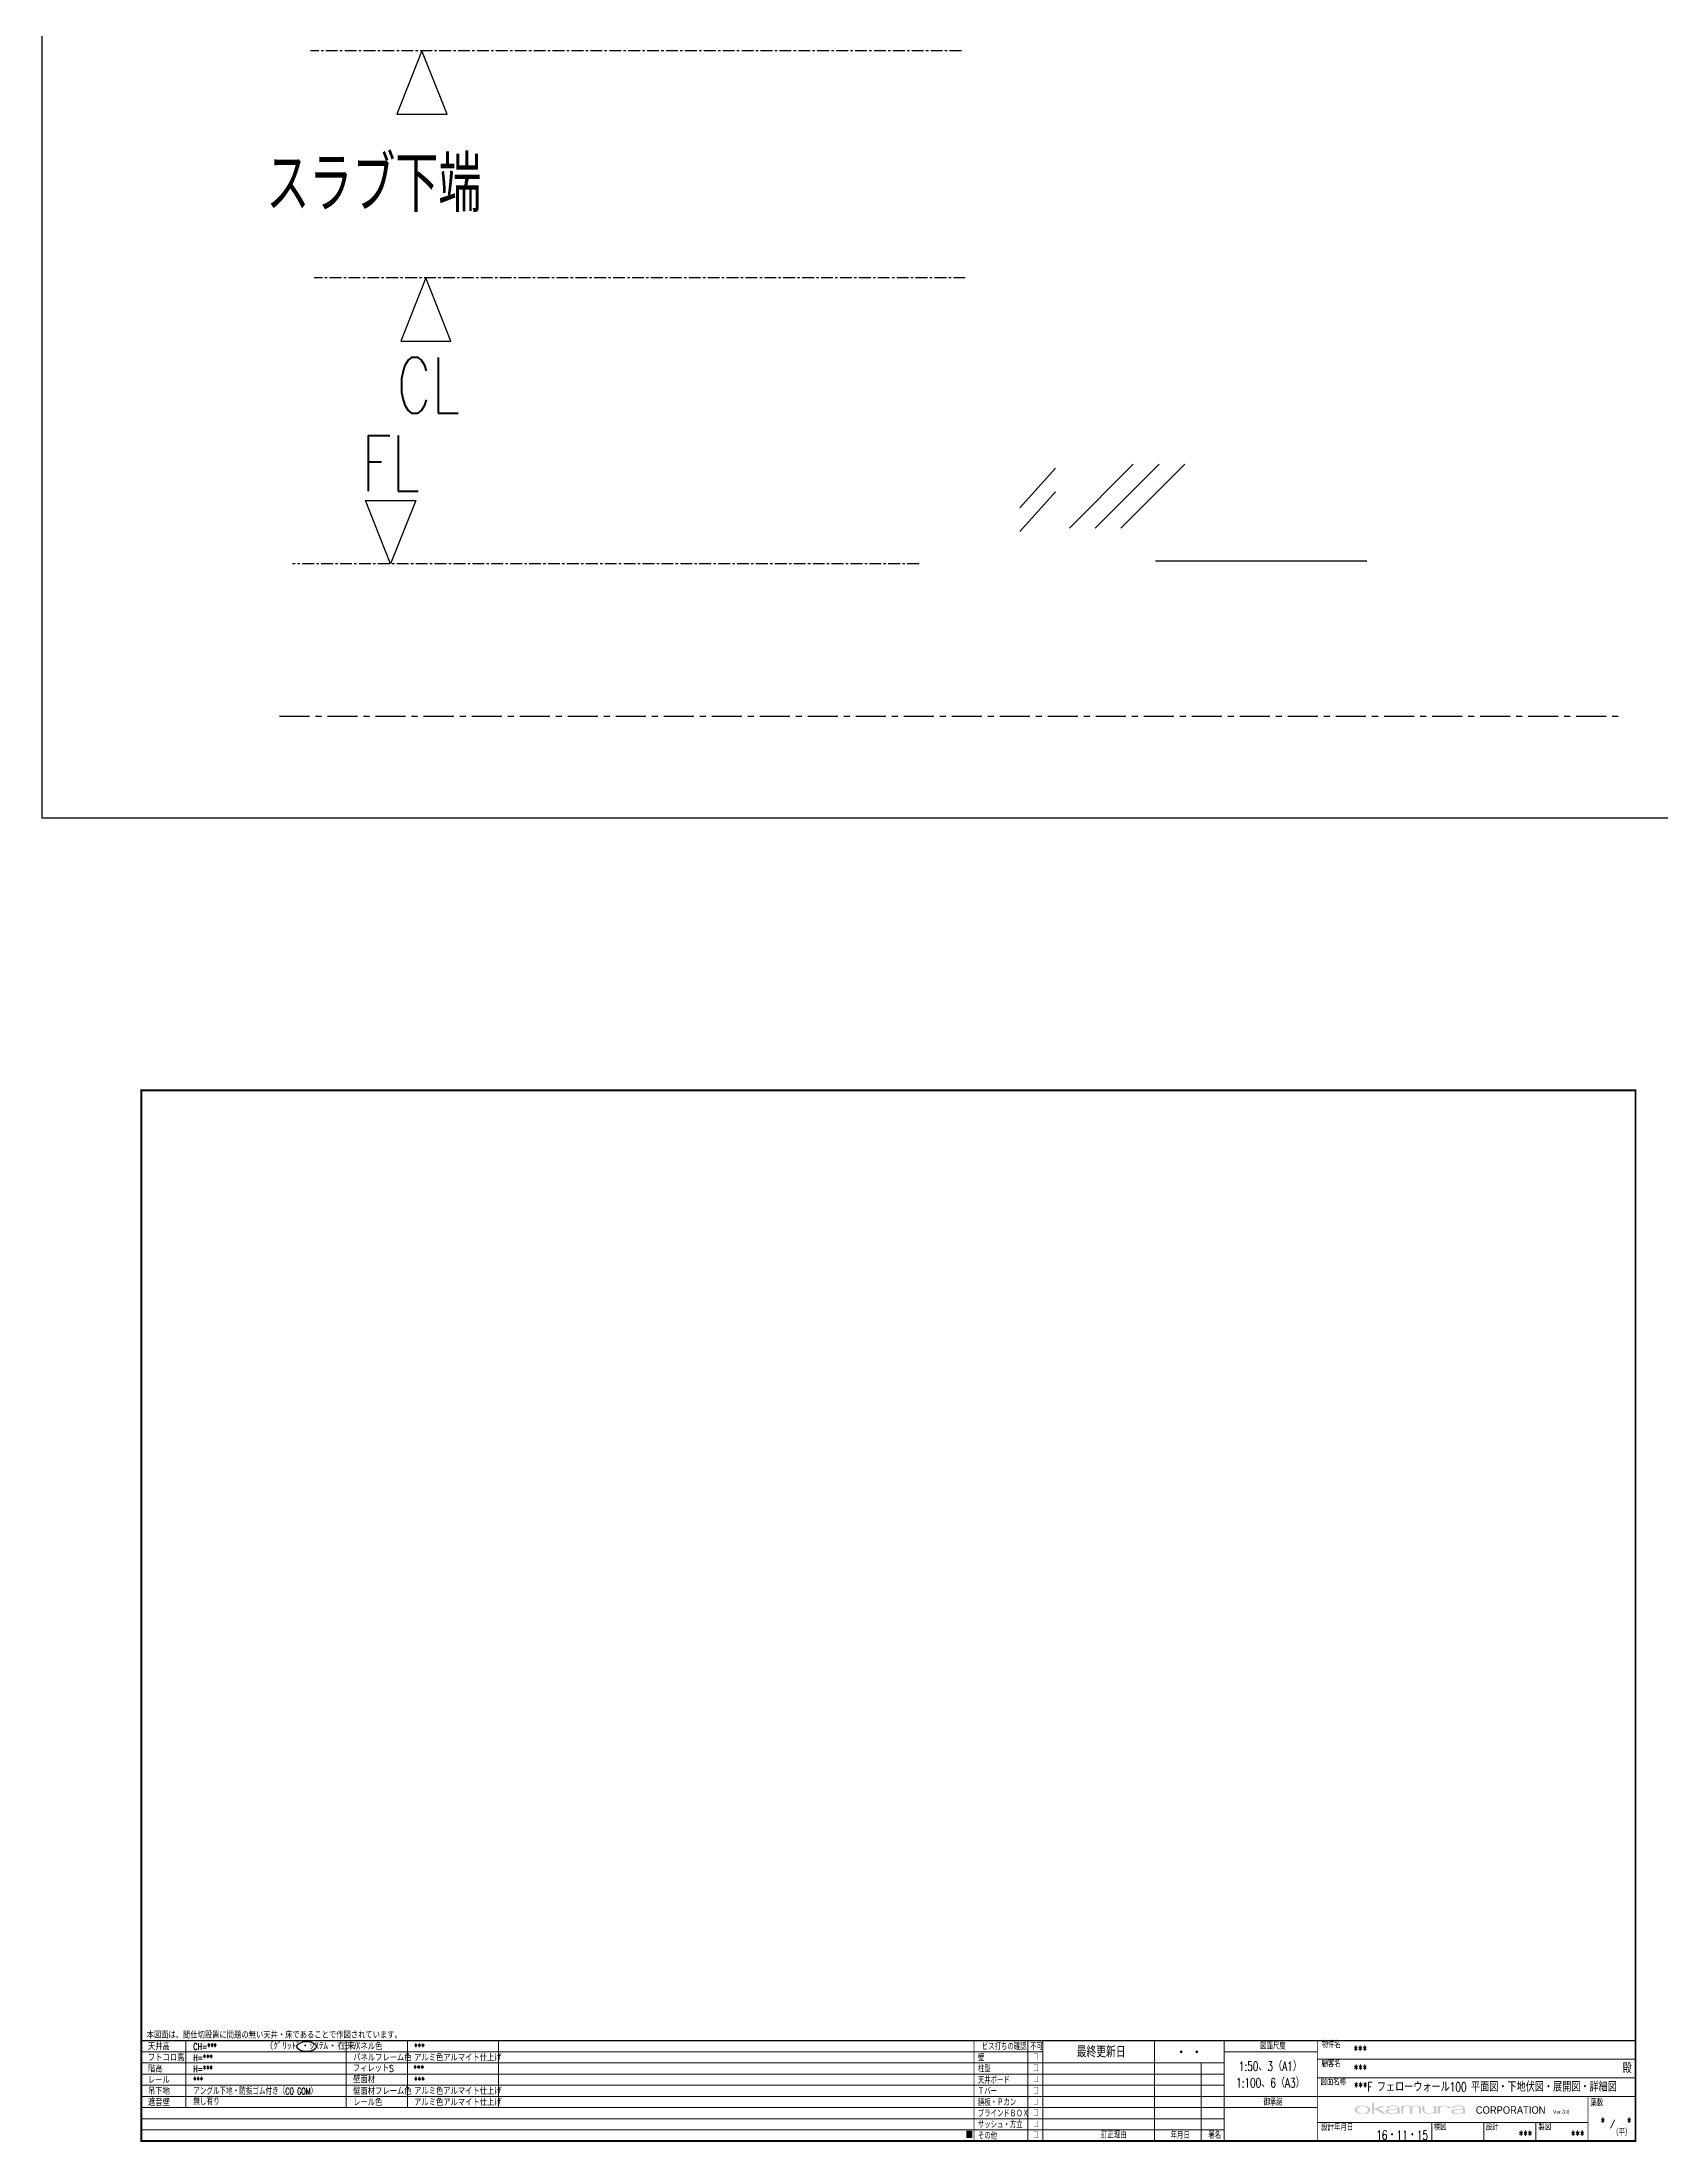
# Model space of a CAD drawing. Header units: inches. Extents: x 107967 to 757940, y -1505 to 368711.
# Drawn here: x 107967 to 151499, y 86237 to 142697 of the extents above; entities that cross this region are included whole.
import ezdxf
from ezdxf.enums import TextEntityAlignment as Align

# ---------------------------------------------------------------- set-up
doc = ezdxf.new("R2010")
doc.units = ezdxf.units.IN
doc.header["$MEASUREMENT"] = 0
doc.linetypes.add('CENTER', pattern=[50.8, 31.75, -6.35, 6.35, -6.35])
for name, color, linetype in [('_P11_文字', 3, 'Continuous'), ('_P11_製品寸法', 9, 'Continuous'), ('_図面補足', 3, 'Continuous'), ('_基準', 1, 'CENTER'), ('_文字', 3, 'Continuous'), ('_製品芯線', 1, 'CENTER'), ('_躯体', 8, 'Continuous')]:
    doc.layers.add(name, color=color, linetype=linetype)
doc.layers.add('_図面枠', color=7, linetype='Continuous', lineweight=0)
doc.styles.add('OKAMURA', font='simplex8.shx', dxfattribs={"width": 0.7, "bigfont": 'BIGFONT.shx'})
doc.styles.get("Standard").update_dxf_attribs({"font": 'arial.ttf'})

# ---------------------------------------------------------------- blocks, each defined once
blk = doc.blocks.new('PARTITION_FLOOR')
for p, q in [((102.6, 171.9), (-69.3, 0)), ((171.9, 171.9), (0, 0)), ((241.3, 171.9), (69.3, 0))]:
    blk.add_line(p, q)
blk = doc.blocks.new('*U194')
blk.add_line((0, 0), (5682, 0))
blk = doc.blocks.new('LINE_FLOOR')
at = {"layer": '_P11_文字'}
blk.add_lwpolyline([(-1420, 0), (-1487.4, 170), (-1352.6, 170)], close=True, dxfattribs=at)
at = {"layer": '_P11_製品寸法', "color": 1, "linetype": 'CENTER'}
blk.add_line((0, 0), (-1683.7, 0), dxfattribs=at)
at = {"layer": '_P11_文字', "lineweight": 13, "style": 'OKAMURA', "width": 0.7}
blk.add_text('FL', height=150, dxfattribs=at).set_placement((-1420, 270), align=Align.MIDDLE)
blk = doc.blocks.new('LINE_CEILING')
at = {"layer": '_P11_文字'}
blk.add_lwpolyline([(-1449.6, 0), (-1517, -170), (-1382.2, -170)], close=True, dxfattribs=at)
at = {"layer": '_基準'}
blk.add_line((0, 0), (-1749.6, 0), dxfattribs=at)
at = {"layer": '_P11_文字', "lineweight": 13, "style": 'OKAMURA', "width": 0.7}
blk.add_text('CL', height=150, dxfattribs=at).set_placement((-1528.9, -363.8))
blk = doc.blocks.new('LINE_UP_FLOOR')
at = {"layer": '_P11_文字'}
blk.add_lwpolyline([(-1449.6, 0), (-1517, -170), (-1382.2, -170)], close=True, dxfattribs=at)
at = {"layer": '_基準'}
blk.add_line((0, 0), (-1749.6, 0), dxfattribs=at)
at = {"layer": '_P11_文字', "lineweight": 13, "style": 'OKAMURA', "width": 0.7}
blk.add_text('スラブ下端', height=150, dxfattribs=at).set_placement((-1867.6, -432.8))
blk = doc.blocks.new('P_WALL')
at = {"layer": '_躯体'}
for p, q in [((0, 63.2), (-95.4, -43.6)), ((0, 0), (-95.4, -106.8))]:
    blk.add_line(p, q, dxfattribs=at)
blk = doc.blocks.new('P_LINE')
at = {"layer": '_製品芯線'}
blk.add_line((0, 0), (1418.6, 0), dxfattribs=at)
blk = doc.blocks.new('Zuwaku_A1')
at = {"layer": '_図面枠', "linetype": 'Continuous'}
h = blk.add_hatch(color=7, dxfattribs=at)
edge = h.paths.add_edge_path()
edge.add_ellipse((656.3, 16.8), major_axis=(-4.3, 0), ratio=0.54777, start_angle=0, end_angle=360)
edge = h.paths.add_edge_path(flags=16)
edge.add_ellipse((656.3, 16.8), major_axis=(-2.96, 0), ratio=0.693584, start_angle=0, end_angle=360)
h.paths.add_polyline_path([(664.7, 17.5), (668.1, 18.9), (666.6, 18.9), (662.5, 17.2), (662.5, 20.7), (661.4, 20.7), (661.4, 14.7), (662.5, 14.7), (662.5, 16.6), (663.5, 17), (666.9, 14.7), (669, 14.7)])
edge = h.paths.add_edge_path()
edge.add_spline(control_points=[(676.3, 15.2), (676.3, 15.2), (676.3, 17.5), (676.3, 17.5)], knot_values=[0, 0, 0, 0, 1, 1, 1, 1], degree=3, periodic=0)
edge.add_spline(control_points=[(676.3, 17.5), (676.3, 18.1), (675.3, 19.2), (672.7, 19.2)], knot_values=[1, 1, 1, 1, 2, 2, 2, 2], degree=3, periodic=0)
edge.add_spline(control_points=[(672.7, 19.2), (670.8, 19.2), (669.2, 18.7), (669.2, 17.7)], knot_values=[2, 2, 2, 2, 3, 3, 3, 3], degree=3, periodic=0)
edge.add_line((669.2, 17.7), (670.4, 17.7))
edge.add_spline(control_points=[(670.4, 17.7), (670.4, 17.9), (670.5, 18.8), (672.8, 18.8)], knot_values=[5, 5, 5, 5, 6, 6, 6, 6], degree=3, periodic=0)
edge.add_spline(control_points=[(672.8, 18.8), (674.9, 18.8), (675, 18), (675.1, 17.7)], knot_values=[6, 6, 6, 6, 7, 7, 7, 7], degree=3, periodic=0)
edge.add_spline(control_points=[(675.1, 17.7), (675.1, 17.7), (675.1, 17.5), (675, 17.4)], knot_values=[7, 7, 7, 7, 8, 8, 8, 8], degree=3, periodic=0)
edge.add_spline(control_points=[(675, 17.4), (674.9, 17.2), (674.4, 17.2), (674.4, 17.2)], knot_values=[8, 8, 8, 8, 9, 9, 9, 9], degree=3, periodic=0)
edge.add_spline(control_points=[(674.4, 17.2), (673.9, 17.1), (670.8, 17.2), (670.8, 17.2)], knot_values=[9, 9, 9, 9, 10, 10, 10, 10], degree=3, periodic=0)
edge.add_spline(control_points=[(670.8, 17.2), (670.1, 17.2), (668.6, 16.8), (668.6, 15.9)], knot_values=[10, 10, 10, 10, 11, 11, 11, 11], degree=3, periodic=0)
edge.add_spline(control_points=[(668.6, 15.9), (668.6, 15.1), (670.2, 14.5), (672.1, 14.5)], knot_values=[11, 11, 11, 11, 12, 12, 12, 12], degree=3, periodic=0)
edge.add_spline(control_points=[(672.1, 14.5), (673.2, 14.5), (674.2, 14.7), (674.9, 15)], knot_values=[12, 12, 12, 12, 13, 13, 13, 13], degree=3, periodic=0)
edge.add_spline(control_points=[(674.9, 15), (674.9, 15), (675, 15.1), (675.1, 15)], knot_values=[13, 13, 13, 13, 14, 14, 14, 14], degree=3, periodic=0)
edge.add_spline(control_points=[(675.1, 15), (675.1, 14.9), (675.2, 14.8), (675.4, 14.8), (675.5, 14.8), (676.3, 14.8), (676.3, 14.8)], knot_values=[14, 14, 14, 14, 15, 15, 15, 16, 16, 16, 16], degree=3, periodic=0)
edge.add_spline(control_points=[(676.3, 14.8), (676.3, 14.8), (676.4, 14.8), (676.4, 14.8), (676.4, 14.8), (676.3, 15.1), (676.3, 15.2)], knot_values=[16, 16, 16, 16, 17, 17, 17, 18, 18, 18, 18], degree=3, periodic=0)
edge = h.paths.add_edge_path(flags=16)
edge.add_spline(control_points=[(670.1, 16), (670.1, 16.3), (670.4, 16.9), (671.3, 16.9)], knot_values=[3, 3, 3, 3, 4, 4, 4, 4], degree=3, periodic=0)
edge.add_spline(control_points=[(671.3, 16.9), (671.3, 16.9), (674.9, 16.9), (674.9, 16.9)], knot_values=[4, 4, 4, 4, 5, 5, 5, 5], degree=3, periodic=0)
edge.add_spline(control_points=[(674.9, 16.9), (675, 16.9), (675.1, 16.8), (675.1, 16.7)], knot_values=[5, 5, 5, 5, 6, 6, 6, 6], degree=3, periodic=0)
edge.add_spline(control_points=[(675.1, 16.7), (675.1, 16.7), (675.1, 16.7), (675.1, 16.7)], knot_values=[6, 6, 6, 6, 7, 7, 7, 7], degree=3, periodic=0)
edge.add_spline(control_points=[(675.1, 16.7), (675.1, 16.7), (675.1, 16), (675.1, 16)], knot_values=[0, 0, 0, 0, 1, 1, 1, 1], degree=3, periodic=0)
edge.add_spline(control_points=[(675.1, 16), (675.1, 15.4), (673.6, 14.9), (672.2, 14.9)], knot_values=[1, 1, 1, 1, 2, 2, 2, 2], degree=3, periodic=0)
edge.add_spline(control_points=[(672.2, 14.9), (671, 14.9), (670.1, 15.4), (670.1, 16)], knot_values=[2, 2, 2, 2, 3, 3, 3, 3], degree=3, periodic=0)
edge = h.paths.add_edge_path()
edge.add_spline(control_points=[(678.2, 17.5), (678.2, 18.3), (679.1, 18.8), (680.1, 18.8)], knot_values=[8, 8, 8, 8, 9, 9, 9, 9], degree=3, periodic=0)
edge.add_spline(control_points=[(680.1, 18.8), (681.1, 18.8), (681.9, 18.3), (681.9, 17.8)], knot_values=[9, 9, 9, 9, 10, 10, 10, 10], degree=3, periodic=0)
edge.add_spline(control_points=[(681.9, 17.8), (681.9, 17.8), (681.9, 14.7), (681.9, 14.7)], knot_values=[10, 10, 10, 10, 11, 11, 11, 11], degree=3, periodic=0)
edge.add_spline(control_points=[(681.9, 14.7), (681.9, 14.7), (683, 14.7), (683, 14.7)], knot_values=[11, 11, 11, 11, 12, 12, 12, 12], degree=3, periodic=0)
edge.add_spline(control_points=[(683, 14.7), (683, 14.7), (683, 17.6), (683, 17.6)], knot_values=[12, 12, 12, 12, 13, 13, 13, 13], degree=3, periodic=0)
edge.add_spline(control_points=[(683, 17.6), (683, 17.6), (683, 17.6), (683, 17.6)], knot_values=[13, 13, 13, 13, 13.99999, 13.99999, 13.99999, 13.99999], degree=3, periodic=0)
edge.add_spline(control_points=[(683, 17.6), (683, 18.1), (683.8, 18.8), (684.8, 18.8)], knot_values=[14, 14, 14, 14, 15, 15, 15, 15], degree=3, periodic=0)
edge.add_spline(control_points=[(684.8, 18.8), (685.8, 18.8), (686.6, 18.3), (686.6, 17.8)], knot_values=[15, 15, 15, 15, 16, 16, 16, 16], degree=3, periodic=0)
edge.add_spline(control_points=[(686.6, 17.8), (686.6, 17.8), (686.6, 14.7), (686.6, 14.7)], knot_values=[16, 16, 16, 16, 17, 17, 17, 17], degree=3, periodic=0)
edge.add_spline(control_points=[(686.6, 14.7), (686.6, 14.7), (687.7, 14.7), (687.7, 14.7)], knot_values=[17, 17, 17, 17, 18, 18, 18, 18], degree=3, periodic=0)
edge.add_spline(control_points=[(687.7, 14.7), (687.7, 14.7), (687.7, 17.8), (687.7, 17.8)], knot_values=[18, 18, 18, 18, 19, 19, 19, 19], degree=3, periodic=0)
edge.add_spline(control_points=[(687.7, 17.8), (687.7, 18.3), (686.5, 19.1), (685.1, 19.1)], knot_values=[19, 19, 19, 19, 20, 20, 20, 20], degree=3, periodic=0)
edge.add_spline(control_points=[(685.1, 19.1), (684.1, 19.1), (683.2, 18.8), (682.7, 18.3)], knot_values=[0, 0, 0, 0, 1, 1, 1, 1], degree=3, periodic=0)
edge.add_spline(control_points=[(682.7, 18.3), (682.3, 18.9), (681.5, 19.2), (680.4, 19.2)], knot_values=[1, 1, 1, 1, 2, 2, 2, 2], degree=3, periodic=0)
edge.add_spline(control_points=[(680.4, 19.2), (679.6, 19.2), (678.8, 19), (678.2, 18.7)], knot_values=[2, 2, 2, 2, 3, 3, 3, 3], degree=3, periodic=0)
edge.add_spline(control_points=[(678.2, 18.7), (678.2, 18.7), (678.2, 19.1), (678.2, 19.1)], knot_values=[3, 3, 3, 3, 4, 4, 4, 4], degree=3, periodic=0)
edge.add_spline(control_points=[(678.2, 19.1), (678.2, 19.1), (677.1, 19.1), (677.1, 19.1)], knot_values=[4, 4, 4, 4, 5, 5, 5, 5], degree=3, periodic=0)
edge.add_spline(control_points=[(677.1, 19.1), (677.1, 19.1), (677.1, 14.7), (677.1, 14.7)], knot_values=[5, 5, 5, 5, 6, 6, 6, 6], degree=3, periodic=0)
edge.add_spline(control_points=[(677.1, 14.7), (677.1, 14.7), (678.2, 14.7), (678.2, 14.7)], knot_values=[6, 6, 6, 6, 7, 7, 7, 7], degree=3, periodic=0)
edge.add_spline(control_points=[(678.2, 14.7), (678.2, 14.7), (678.2, 17.5), (678.2, 17.5)], knot_values=[7, 7, 7, 7, 8, 8, 8, 8], degree=3, periodic=0)
edge = h.paths.add_edge_path()
edge.add_spline(control_points=[(689.6, 16.4), (689.6, 16.4), (689.6, 18.9), (689.6, 18.9)], knot_values=[3, 3, 3, 3, 4, 4, 4, 4], degree=3, periodic=0)
edge.add_spline(control_points=[(689.6, 18.9), (689.6, 18.9), (688.5, 18.9), (688.5, 18.9)], knot_values=[4, 4, 4, 4, 5, 5, 5, 5], degree=3, periodic=0)
edge.add_spline(control_points=[(688.5, 18.9), (688.5, 18.9), (688.5, 16.5), (688.5, 16.5)], knot_values=[5, 5, 5, 5, 6, 6, 6, 6], degree=3, periodic=0)
edge.add_spline(control_points=[(688.5, 16.5), (688.5, 15.5), (690, 14.6), (691.9, 14.6)], knot_values=[6, 6, 6, 6, 7, 7, 7, 7], degree=3, periodic=0)
edge.add_spline(control_points=[(691.9, 14.6), (692.9, 14.6), (694, 14.8), (694.8, 15.2)], knot_values=[7, 7, 7, 7, 8, 8, 8, 8], degree=3, periodic=0)
edge.add_spline(control_points=[(694.8, 15.2), (694.8, 15.2), (694.8, 14.7), (694.8, 14.7)], knot_values=[8, 8, 8, 8, 9, 9, 9, 9], degree=3, periodic=0)
edge.add_spline(control_points=[(694.8, 14.7), (694.8, 14.7), (695.9, 14.7), (695.9, 14.7)], knot_values=[9, 9, 9, 9, 10, 10, 10, 10], degree=3, periodic=0)
edge.add_spline(control_points=[(695.9, 14.7), (695.9, 14.7), (695.9, 18.9), (695.9, 18.9)], knot_values=[10, 10, 10, 10, 11, 11, 11, 11], degree=3, periodic=0)
edge.add_spline(control_points=[(695.9, 18.9), (695.9, 18.9), (694.8, 18.9), (694.8, 18.9)], knot_values=[11, 11, 11, 11, 12, 12, 12, 12], degree=3, periodic=0)
edge.add_spline(control_points=[(694.8, 18.9), (694.8, 18.9), (694.8, 16), (694.8, 16)], knot_values=[0, 0, 0, 0, 1, 1, 1, 1], degree=3, periodic=0)
edge.add_spline(control_points=[(694.8, 16), (694.7, 15.4), (693.3, 14.9), (692.1, 14.9)], knot_values=[1, 1, 1, 1, 2, 2, 2, 2], degree=3, periodic=0)
edge.add_spline(control_points=[(692.1, 14.9), (690.4, 14.9), (689.6, 15.8), (689.6, 16.4)], knot_values=[2, 2, 2, 2, 3, 3, 3, 3], degree=3, periodic=0)
edge = h.paths.add_edge_path()
edge.add_spline(control_points=[(697.9, 17.5), (697.9, 17.5), (697.9, 17.5), (697.9, 17.5)], knot_values=[6, 6, 6, 6, 6.99999, 6.99999, 6.99999, 6.99999], degree=3, periodic=0)
edge.add_spline(control_points=[(697.9, 17.5), (697.9, 18.1), (699.1, 18.8), (700.5, 18.8)], knot_values=[7, 7, 7, 7, 8, 8, 8, 8], degree=3, periodic=0)
edge.add_spline(control_points=[(700.5, 18.8), (701.8, 18.8), (702.3, 18.2), (702.4, 17.7)], knot_values=[8, 8, 8, 8, 9, 9, 9, 9], degree=3, periodic=0)
edge.add_spline(control_points=[(702.4, 17.7), (702.4, 17.7), (703.8, 17.7), (703.8, 17.7)], knot_values=[9, 9, 9, 9, 10, 10, 10, 10], degree=3, periodic=0)
edge.add_spline(control_points=[(703.8, 17.7), (703.5, 18.4), (702.7, 19), (700.6, 19)], knot_values=[10, 10, 10, 10, 11, 11, 11, 11], degree=3, periodic=0)
edge.add_spline(control_points=[(700.6, 19), (699.5, 19), (698.5, 18.8), (697.9, 18.5)], knot_values=[0, 0, 0, 0, 1, 1, 1, 1], degree=3, periodic=0)
edge.add_spline(control_points=[(697.9, 18.5), (697.9, 18.5), (697.9, 18.9), (697.9, 18.9)], knot_values=[1, 1, 1, 1, 2, 2, 2, 2], degree=3, periodic=0)
edge.add_spline(control_points=[(697.9, 18.9), (697.9, 18.9), (696.7, 18.9), (696.7, 18.9)], knot_values=[2, 2, 2, 2, 3, 3, 3, 3], degree=3, periodic=0)
edge.add_spline(control_points=[(696.7, 18.9), (696.7, 18.9), (696.7, 14.7), (696.7, 14.7)], knot_values=[3, 3, 3, 3, 4, 4, 4, 4], degree=3, periodic=0)
edge.add_spline(control_points=[(696.7, 14.7), (696.7, 14.7), (697.9, 14.7), (697.9, 14.7)], knot_values=[4, 4, 4, 4, 5, 5, 5, 5], degree=3, periodic=0)
edge.add_spline(control_points=[(697.9, 14.7), (697.9, 14.7), (697.9, 17.5), (697.9, 17.5)], knot_values=[5, 5, 5, 5, 6, 6, 6, 6], degree=3, periodic=0)
edge = h.paths.add_edge_path()
edge.add_spline(control_points=[(711.4, 15.2), (711.4, 15.2), (711.4, 17.5), (711.4, 17.5)], knot_values=[0, 0, 0, 0, 1, 1, 1, 1], degree=3, periodic=0)
edge.add_spline(control_points=[(711.4, 17.5), (711.4, 18.1), (710.5, 19.2), (707.9, 19.2)], knot_values=[1, 1, 1, 1, 2, 2, 2, 2], degree=3, periodic=0)
edge.add_spline(control_points=[(707.9, 19.2), (706, 19.2), (704.4, 18.7), (704.4, 17.7)], knot_values=[2, 2, 2, 2, 3, 3, 3, 3], degree=3, periodic=0)
edge.add_line((704.4, 17.7), (705.6, 17.7))
edge.add_spline(control_points=[(705.6, 17.7), (705.6, 17.9), (705.7, 18.8), (707.9, 18.8)], knot_values=[5, 5, 5, 5, 6, 6, 6, 6], degree=3, periodic=0)
edge.add_spline(control_points=[(707.9, 18.8), (710.1, 18.8), (710.2, 18), (710.2, 17.7)], knot_values=[6, 6, 6, 6, 7, 7, 7, 7], degree=3, periodic=0)
edge.add_spline(control_points=[(710.2, 17.7), (710.2, 17.7), (710.3, 17.5), (710.2, 17.4)], knot_values=[7, 7, 7, 7, 8, 8, 8, 8], degree=3, periodic=0)
edge.add_spline(control_points=[(710.2, 17.4), (710.1, 17.2), (709.6, 17.2), (709.6, 17.2)], knot_values=[8, 8, 8, 8, 9, 9, 9, 9], degree=3, periodic=0)
edge.add_spline(control_points=[(709.6, 17.2), (709.1, 17.1), (706, 17.2), (706, 17.2)], knot_values=[9, 9, 9, 9, 10, 10, 10, 10], degree=3, periodic=0)
edge.add_spline(control_points=[(706, 17.2), (705.3, 17.2), (703.8, 16.8), (703.8, 15.9)], knot_values=[10, 10, 10, 10, 11, 11, 11, 11], degree=3, periodic=0)
edge.add_spline(control_points=[(703.8, 15.9), (703.8, 15.1), (705.4, 14.5), (707.3, 14.5)], knot_values=[11, 11, 11, 11, 12, 12, 12, 12], degree=3, periodic=0)
edge.add_spline(control_points=[(707.3, 14.5), (708.4, 14.5), (709.4, 14.7), (710.1, 15)], knot_values=[12, 12, 12, 12, 13, 13, 13, 13], degree=3, periodic=0)
edge.add_spline(control_points=[(710.1, 15), (710.1, 15), (710.2, 15.1), (710.2, 15)], knot_values=[13, 13, 13, 13, 14, 14, 14, 14], degree=3, periodic=0)
edge.add_spline(control_points=[(710.2, 15), (710.3, 14.9), (710.4, 14.8), (710.5, 14.8), (710.7, 14.8), (711.5, 14.8), (711.5, 14.8)], knot_values=[14, 14, 14, 14, 15, 15, 15, 16, 16, 16, 16], degree=3, periodic=0)
edge.add_spline(control_points=[(711.5, 14.8), (711.5, 14.8), (711.6, 14.8), (711.6, 14.8), (711.6, 14.8), (711.4, 15.1), (711.4, 15.2)], knot_values=[16, 16, 16, 16, 17, 17, 17, 18, 18, 18, 18], degree=3, periodic=0)
edge = h.paths.add_edge_path(flags=16)
edge.add_spline(control_points=[(710.3, 16), (710.3, 16), (710.3, 16.7), (710.3, 16.7)], knot_values=[0, 0, 0, 0, 1, 1, 1, 1], degree=3, periodic=0)
edge.add_spline(control_points=[(710.3, 16.7), (710.3, 16.8), (710.2, 16.9), (710.1, 16.9)], knot_values=[5, 5, 5, 5, 6, 6, 6, 6], degree=3, periodic=0)
edge.add_spline(control_points=[(710.1, 16.9), (710.1, 16.9), (706.5, 16.9), (706.5, 16.9)], knot_values=[4, 4, 4, 4, 5, 5, 5, 5], degree=3, periodic=0)
edge.add_spline(control_points=[(706.5, 16.9), (705.5, 16.9), (705.2, 16.3), (705.2, 16)], knot_values=[3, 3, 3, 3, 4, 4, 4, 4], degree=3, periodic=0)
edge.add_spline(control_points=[(705.2, 16), (705.2, 15.4), (706.2, 14.9), (707.4, 14.9)], knot_values=[2, 2, 2, 2, 3, 3, 3, 3], degree=3, periodic=0)
edge.add_spline(control_points=[(707.4, 14.9), (708.7, 14.9), (710.3, 15.4), (710.3, 16)], knot_values=[1, 1, 1, 1, 2, 2, 2, 2], degree=3, periodic=0)
at = {"layer": '_図面枠', "color": 7, "linetype": 'Continuous'}
for p, q in [((484.5, 48), (0, 48)), ((544.5, 54), (544.5, 0)), ((632, 48), (582, 48)), ((582, 42), (0, 42)), ((582, 36), (0, 36)), ((569.5, 42), (569.5, 0)), ((582, 30), (0, 30)), ((484.5, 24), (0, 24)), ((582, 24), (484.5, 24)), ((632, 18), (0, 18)), ((582, 12), (0, 12)), ((789.6, 7), (791.9, 11.4)), ((582, 6), (0, 6)), ((693.5, 10), (693.5, 0)), ((721.5, 10), (721.5, 0)), ((749.5, 10), (749.5, 0))]:
    blk.add_line(p, q, dxfattribs=at)
at = {"layer": '_図面枠', "color": 7}
for p, q in [((476.5, 54), (476.5, 0)), ((632, 44), (803, 44)), ((632, 34), (803, 34))]:
    blk.add_line(p, q, dxfattribs=at)
at = {"layer": '_図面枠', "color": 7, "const_width": 1}
blk.add_lwpolyline([(803, 565), (0, 565), (0, 0), (803, 0)], close=True, dxfattribs=at)
at = {"layer": '_図面枠', "color": 7}
for points, const_width in [([(0, 54), (803, 54)], 0.7), ([(582, 24), (803, 24)], 0.5), ([(632, 10), (777.5, 10)], 0.5)]:
    blk.add_lwpolyline(points, dxfattribs=dict(at, const_width=const_width))
at = {"layer": '_図面枠', "color": 7, "linetype": 'Continuous', "const_width": 0.5}
for points in [[(447.5, 54), (447.5, 0)], [(484.5, 54), (484.5, 0)], [(582, 54), (582, 0)], [(632, 54), (632, 0)], [(777.5, 24), (777.5, 0)]]:
    blk.add_lwpolyline(points, dxfattribs=at)
at = {"layer": '_図面枠', "color": 7, "linetype": 'Continuous'}
for centre, radius in [((558.8, 48), 0.5), ((558.8, 48), 0.25), ((567.3, 48), 0.5), ((567.3, 48), 0.25)]:
    blk.add_circle(centre, radius, dxfattribs=at)
at = {"layer": '_図面枠', "color": 3, "style": 'OKAMURA', "width": 0.7}
for s, height, p in [('壁', 3.5, (449.6, 43)), ('ビス打ちの確認', 3.5, (451.7, 49)), ('不可', 3.5, (477.7, 49)), ('最終更新日', 6, (502.7, 45)), ('図面尺度 ', 3.5, (601.3, 49.3)), ('物件名 ', 3.5, (634.3, 50.1)), ('柱型', 3.5, (449.6, 37)), ('天井ボード', 3.5, (449.6, 31)), ('顧客名 ', 3.5, (634.3, 39.8)), ('殿', 5, (796, 36.6)), ('膳板・Ｐカン', 3.5, (449.6, 19)), ('Ｔバー', 3.5, (449.6, 25)), ('御承諾', 3.5, (603.1, 19.1)), ('図面名称 ', 3.5, (633.7, 30)), ('葉数 ', 3.5, (778.8, 18.8)), ('ブラインドＢＯＸ', 3.5, (449.6, 13)), ('サッシュ・方立', 3.5, (449.6, 7)), ('その他', 3.5, (449.6, 1)), ('訂正理由 ', 3.5, (515.8, 1.5)), ('年月日 ', 3.5, (553.2, 1.3)), ('署名 ', 3.5, (573.4, 1.4)), ('設計年月日 ', 3.5, (634.1, 5.6)), ('検図 ', 3.5, (694.6, 5.8)), ('設計 ', 3.5, (722.6, 5.8)), ('製図 ', 3.5, (750.8, 5.8))]:
    blk.add_text(s, height=height, dxfattribs=at).set_placement(p)
at = {"layer": '_図面枠', "color": 7, "linetype": 'Continuous', "width": 0.9}
for s, height, p in [('CORPORATION', 4, (717.2, 14.7)), ('Ver.3.0', 2, (758.6, 14.7))]:
    blk.add_text(s, height=height, dxfattribs=at).set_placement(p)
at = {"layer": '_図面枠', "color": 3, "style": 'OKAMURA', "flags": 8}
for tag, p, height, width in [('備考欄01', (3, 49.5), 3.5, 0.7), ('備考欄02', (3, 43.5), 3.5, 0.7), ('ビス打ち確認01', (479.2, 43.5), 3, 0.7), ('BUKKENNAME', (651.5, 46.4), 5, 0.7), ('備考欄03', (3, 37.5), 3.5, 0.7), ('備考欄04', (3, 31.5), 3.5, 0.7), ('ビス打ち確認02', (479.2, 37.5), 3, 0.7), ('ビス打ち確認03', (479.2, 31.5), 3, 0.7), ('図面更新内容01', (487.5, 37.5), 3, 0.7), ('図面更新内容02', (487.5, 31.5), 3, 0.7), ('KOKYAKUNAME', (651.6, 36.2), 5, 0.7), ('備考欄05', (3, 25.5), 3.5, 0.7), ('備考欄06', (3, 19.5), 3.5, 0.7), ('ビス打ち確認04', (479.2, 25.5), 3, 0.7), ('ビス打ち確認05', (479.2, 19.5), 3, 0.7), ('図面更新内容03', (487.5, 25.5), 3, 0.7), ('図面更新内容04', (487.5, 19.5), 3, 0.7), ('ZUMENNAME(FREE_INPUT)', (651.7, 26.6), 5, 0.7), ('備考欄07', (3, 13.5), 3.5, 0.7), ('備考欄08', (3, 7.5), 3.5, 0.7), ('ビス打ち確認06', (479.2, 13.5), 3, 0.7), ('図面更新内容05', (487.5, 13.5), 3, 0.7), ('備考欄09', (3, 1.5), 3.5, 0.7), ('避難安全検証法', (443, 1.5), 3.5, 0.8), ('ビス打ち確認07', (479.2, 7.5), 3, 0.7), ('ビス打ち確認08', (479.2, 1.5), 3, 0.7), ('図面更新内容06', (487.5, 7.5), 3, 0.7)]:
    blk.add_attdef(tag, p, '', height=height, dxfattribs=dict(at, width=width))
at = {"layer": '_図面枠', "color": 3, "style": 'OKAMURA', "width": 0.7, "flags": 8}
for tag, height, p in [('最終更新年', 4, (556.8, 46)), ('最終更新月', 4, (565.3, 46)), ('最終更新日', 4, (573.8, 46)), ('YOUSUU-KO', 5, (786.7, 7.7)), ('YOUSUU', 5, (800.8, 7.7)), ('SYODAKU-DATE', 5, (629.2, 4.9)), ('SEKKEI-DATE', 5, (691.5, 0.7)), ('KENZU', 5, (719.5, 0.7)), ('SEKKEI', 5, (747.5, 0.7)), ('SEIZU', 5, (775.5, 0.7))]:
    blk.add_attdef(tag, text='', height=height, dxfattribs=at).set_placement(p, align=Align.RIGHT)
for tag, height, p in [('図面更新日01', 3, (557, 37.5)), ('図面更新日02', 3, (557, 31.5)), ('更新者名01', 3, (575.7, 37.5)), ('更新者名02', 3, (575.7, 31.5)), ('ZUMENSCALE', 5, (606.8, 37.7)), ('図面更新日03', 3, (557, 25.5)), ('図面更新日04', 3, (557, 19.5)), ('更新者名03', 3, (575.7, 25.5)), ('更新者名04', 3, (575.7, 19.5)), ('ZUMENSCALE02', 5, (606.8, 28.8)), ('図面更新日05', 3, (557, 13.5)), ('SYODAKUCHECK', 8, (597.3, 4.9)), ('更新者名05', 3, (575.7, 13.5)), ('図面更新日06', 3, (557, 7.5)), ('更新者名06', 3, (575.7, 7.5))]:
    blk.add_attdef(tag, text='', height=height, dxfattribs=at).set_placement(p, align=Align.CENTER)
at = {"layer": '_図面補足', "color": 2, "style": 'OKAMURA', "width": 0.8, "flags": 8}
blk.add_attdef('注意事項', (2.8, 55.2), '', height=3.5, dxfattribs=at)
at = {"layer": 'Defpoints', "style": 'OKAMURA', "width": 0.7, "flags": 8}
blk.add_attdef('ZUWAKUTYPE', text='', height=3.5, dxfattribs=at).set_placement((800.8, 2.8), align=Align.RIGHT)
blk = doc.blocks.new('P11_FRAME')
at = {"layer": '_図面枠', "linetype": 'Continuous'}
for p, q in [((1197, 2700), (1197, 900)), ((5500, 2700), (5500, 900)), ((7152, 2700), (7152, 900))]:
    blk.add_line(p, q, dxfattribs=at)
at = {"layer": '_図面枠'}
blk.add_line((9601, 2700), (9601, 900), dxfattribs=at)
at = {"layer": '_文字', "color": 1}
blk.add_ellipse((4440, 2542), major_axis=(262, 0), ratio=0.506574, dxfattribs=at)
at = {"layer": '_図面枠', "xscale": 50, "yscale": 50, "zscale": 50}
blk.add_blockref('Zuwaku_A1', (0, 0), dxfattribs=at).add_auto_attribs({'ZUMENSCALE': '1:50、3（A1）', 'ZUMENSCALE02': '1:100、6（A3）', 'BUKKENNAME': '***', 'KOKYAKUNAME': '***', 'ZUMENNAME(FREE_INPUT)': '***F フェローウォール100 平面図・下地伏図・展開図・詳細図', 'SEKKEI-DATE': '16・11・15', 'SEKKEI': '***', 'SEIZU': '***', 'YOUSUU-KO': '*', 'YOUSUU': '*', 'ZUWAKUTYPE': '（平）', '避難安全検証法': '■', '注意事項': '本図面は、間仕切設置に問題の無い天井・床であることで作図されています。', 'ビス打ち確認01': '□', 'ビス打ち確認02': '□', 'ビス打ち確認03': '□', 'ビス打ち確認04': '□', 'ビス打ち確認05': '□', 'ビス打ち確認06': '□', 'ビス打ち確認07': '□', 'ビス打ち確認08': '□'})
at = {"layer": '_文字', "style": 'OKAMURA'}
for s, height, width, p in [('天井高 ', 175, 0.8, (177, 2450)), ('フトコロ高 ', 175, 0.8, (177, 2150)), ('CH=***', 180, 0.7, (1396, 2450)), ('H=***', 180, 0.7, (1396, 2150)), ('パネル色', 175, 0.8, (5692, 2450)), ('パネルフレーム色', 175, 0.8, (5692, 2150)), ('***', 175, 0.8, (7328, 2450)), ('アルミ色アルマイト仕上げ', 175, 0.8, (7328, 2150)), ('階高 ', 175, 0.8, (177, 1850)), ('レール', 175, 0.8, (177, 1550)), ('***', 180, 0.7, (1396, 1550)), ('H=***', 180, 0.7, (1396, 1850)), ('壁面材', 175, 0.8, (5692, 1563)), ('フィレットS', 175, 0.8, (5683, 1865)), ('***', 175, 0.8, (7310, 1865)), ('***', 175, 0.8, (7328, 1550)), ('遮音壁', 175, 0.8, (177, 950)), ('吊下地', 175, 0.8, (177, 1250)), ('無し', 180, 0.7, (1396, 970)), ('アングル下地・防振ゴム付き（CO GOM）', 180, 0.7, (1396, 1250)), ('壁面材フレーム色', 175, 0.8, (5692, 1250)), ('レール色', 175, 0.8, (5692, 950)), ('アルミ色アルマイト仕上げ', 175, 0.8, (7328, 1250)), ('アルミ色アルマイト仕上げ', 175, 0.8, (7328, 950))]:
    blk.add_text(s, height=height, dxfattribs=dict(at, width=width)).set_placement(p)
blk.add_text('（ｸﾞﾘｯﾄﾞ・ｼｽﾃﾑ・在来）', height=175, dxfattribs=at).set_placement((3302, 2462))
at = {"layer": '_文字', "color": 1, "style": 'OKAMURA', "width": 0.7}
blk.add_text('有り', height=180, dxfattribs=at).set_placement((1756, 970))

msp = doc.modelspace()

# ---------------------------------------------------------------- linework, layer by layer
at = {"layer": '_P11_製品寸法'}
msp.add_lwpolyline([(521047, 121833), (107967, 121833), (107967, 284385), (521047, 284385)], close=True, dxfattribs=at)

# ---------------------------------------------------------------- block references
at = {"xscale": 10, "yscale": 10}
for name, p in [('LINE_UP_FLOOR', (132674, 142456)), ('LINE_CEILING', (132777, 136353)), ('LINE_FLOOR', (131535, 128671)), ('P_WALL', (135200, 130604)), ('PARTITION_FLOOR', (136267, 129624))]:
    msp.add_blockref(name, p, dxfattribs=at)
msp.add_blockref('*U194', (137885, 128747))
at = {"xscale": 25.4, "yscale": 25.4, "zscale": 25.4}
msp.add_blockref('P_LINE', (114352, 124575), dxfattribs=at)
at = {"layer": '_文字'}
msp.add_blockref('P11_FRAME', (110637, 86262), dxfattribs=at)

doc.saveas('drawing.dxf')
